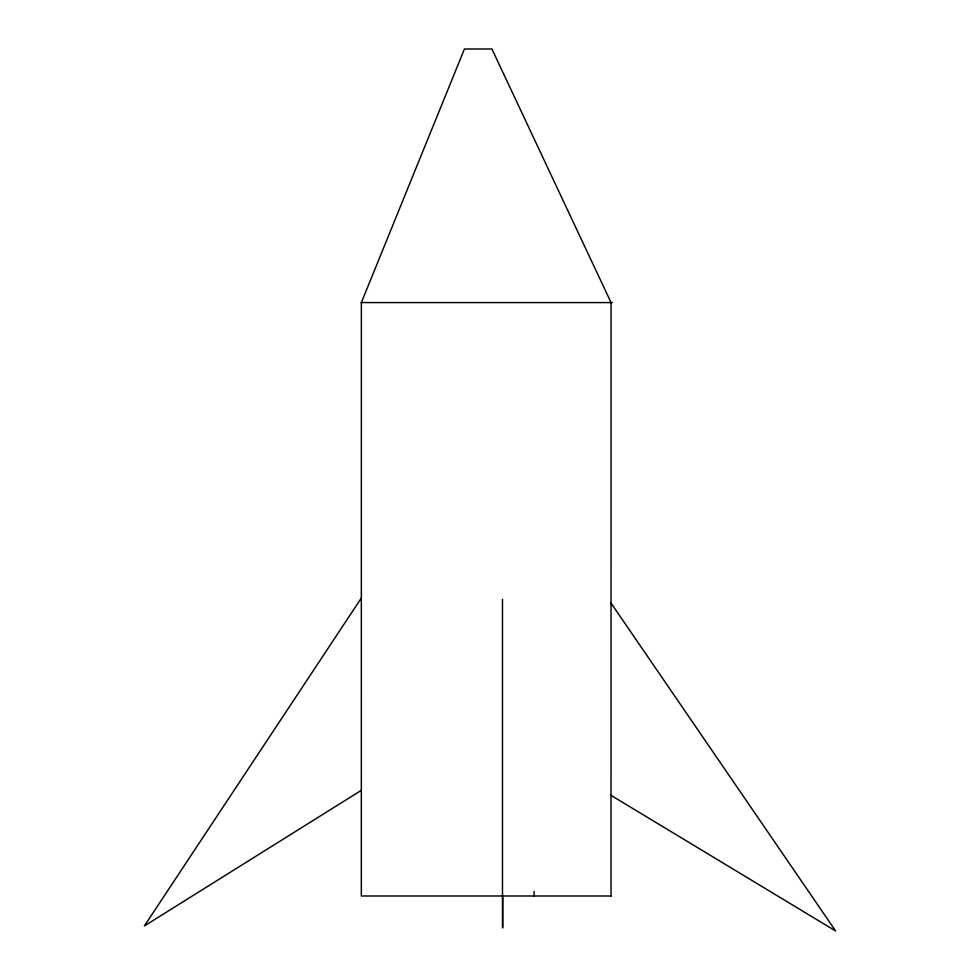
<?xml version="1.0" encoding="UTF-8"?>
<svg xmlns="http://www.w3.org/2000/svg" width="980" height="980" viewBox="0 0 980 980"><rect width="100%" height="100%" fill="white"/><g stroke="black" fill="none" stroke-linecap="round" stroke-linejoin="round"><path stroke-width="1.47" d="M361.326 598.045L144.354 925.978L361.326 790.333M361.057 302.575L612.353 302.575M611.055 895.99L361.326 895.99L361.363 302.575L464.434 49L491.911 49L611.055 302.575L611.018 895.99M611.018 795.356L835.646 931L611.018 603.068M534.014 891.408L534.247 895.99M502.777 895.953L502.777 927.986M502.483 599.282L502.483 927.215"/></g></svg>
